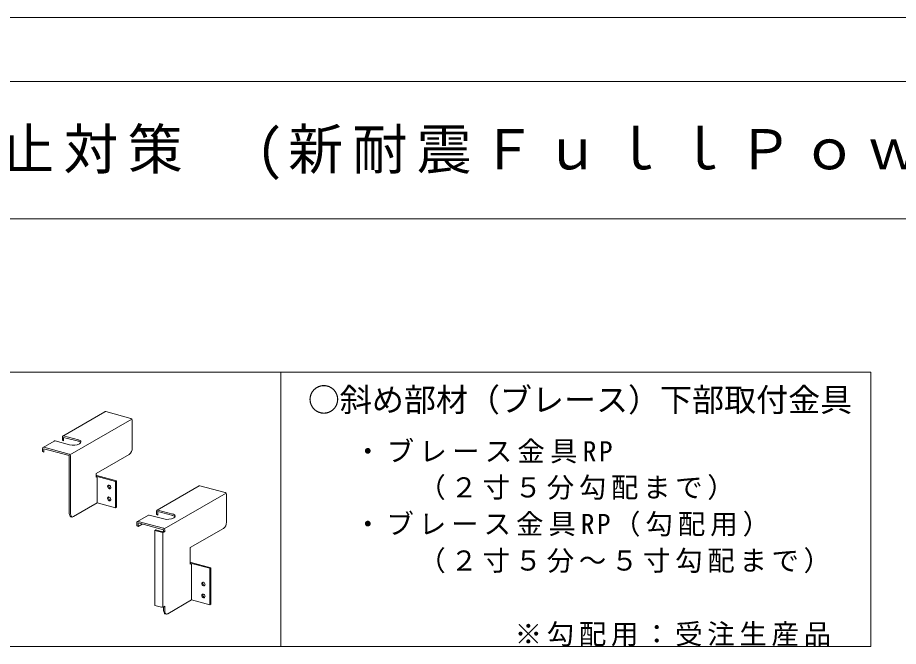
# Model space of a CAD drawing. Units: millimetres on the paper, enlarged 15 times, with parts at other scales. Extents: x -2895 to 2955, y -2104 to 2057.
# Drawn here: x -1414 to 30, y 1026 to 2057 of the extents above; entities that cross this region are included whole.
import ezdxf
from ezdxf.enums import TextEntityAlignment as Align

# ---------------------------------------------------------------- set-up
doc = ezdxf.new("R2010")
doc.units = ezdxf.units.MM
doc.header["$LTSCALE"] = 15
for name, color, linetype, lineweight in [('1-6_文字', 7, 'Continuous', 18), ('1-E', 3, 'Continuous', 18), ('2-4_金具', 3, 'Continuous', 18), ('F-1_中線', 7, 'Continuous', 18), ('F-6_文字', 7, 'Continuous', 18)]:
    doc.layers.add(name, color=color, linetype=linetype, lineweight=lineweight)
doc.styles.add('ＭＳ ゴシック', font='')
doc.styles.get('ＭＳ ゴシック').set_extended_font_data('MS Gothic')

msp = doc.modelspace()

# ---------------------------------------------------------------- linework, layer by layer
at = {"layer": '1-E'}
for p, q in [((-2850.14, 1475.61), (-15.14, 1475.61)), ((-15.14, 1475.61), (-15.14, 1025.61))]:
    msp.add_line(p, q, dxfattribs=at)
at = {"layer": '1-E', "color": 4, "lineweight": 9}
msp.add_line((-982.64, 1475.61), (-982.64, 1025.61), dxfattribs=at)
at = {"layer": '1-E'}
msp.add_lwpolyline([(-2850.14, 1475.61), (-2850.14, 1025.61), (-15.14, 1025.61)], dxfattribs=at)
at = {"layer": '2-4_金具'}
for p, q in [((-1340.03, 1370.67), (-1271.13, 1410.45)), ((-1269.9, 1410.64), (-1228.43, 1399.53)), ((-1328.56, 1339.95), (-1227.08, 1398.54)), ((-1226.34, 1396.57), (-1226.34, 1350.71)), ((-1372.46, 1351.95), (-1354.22, 1362.48)), ((-1352.98, 1362.67), (-1328.99, 1356.24)), ((-1340.89, 1369.02), (-1340.89, 1363.92)), ((-1340.89, 1363.92), (-1338.8, 1362.71)), ((-1338.8, 1370.86), (-1314.5, 1364.35)), ((-1338.8, 1368.46), (-1338.8, 1362.71)), ((-1338.8, 1368.46), (-1314.5, 1361.95)), ((-1373.31, 1350.3), (-1373.31, 1345.2)), ((-1373.31, 1345.2), (-1371.22, 1343.99)), ((-1371.22, 1352.14), (-1329.76, 1341.03)), ((-1371.22, 1349.74), (-1371.22, 1343.99)), ((-1371.22, 1349.74), (-1329.76, 1338.63)), ((-1329.76, 1338.79), (-1329.76, 1243.53)), ((-1327.67, 1338.07), (-1327.67, 1242.97)), ((-1285.71, 1309.19), (-1231.41, 1340.54)), ((-1285.71, 1303.19), (-1285.71, 1309.19)), ((-1284.16, 1305.85), (-1285.71, 1304.96)), ((-1283.69, 1304.36), (-1285.71, 1303.19)), ((-1252.08, 1297.26), (-1284.16, 1305.85)), ((-1283.69, 1260.86), (-1283.69, 1304.36)), ((-1253.7, 1296.32), (-1283.69, 1304.36)), ((-1253.7, 1296.32), (-1252.08, 1297.26)), ((-1253.7, 1296.32), (-1253.7, 1252.82)), ((-1252.08, 1253.76), (-1252.08, 1297.26)), ((-1185.48, 1249.02), (-1116.58, 1288.8)), ((-1115.34, 1288.99), (-1073.88, 1277.88)), ((-1174, 1218.3), (-1072.52, 1276.89)), ((-1071.79, 1274.92), (-1071.79, 1229.05)), ((-1322.6, 1238.39), (-1283.69, 1260.86)), ((-1283.69, 1260.86), (-1253.7, 1252.82)), ((-1253.7, 1252.82), (-1252.08, 1253.76)), ((-1186.33, 1247.37), (-1186.33, 1242.27)), ((-1186.33, 1242.27), (-1184.24, 1241.06)), ((-1184.24, 1249.21), (-1159.94, 1242.69)), ((-1184.24, 1246.81), (-1184.24, 1241.06)), ((-1184.24, 1246.81), (-1159.94, 1240.29)), ((-1327.25, 1238.31), (-1325.17, 1237.75)), ((-1218.75, 1228.65), (-1218.75, 1223.55)), ((-1217.9, 1230.3), (-1199.66, 1240.83)), ((-1216.67, 1230.49), (-1175.2, 1219.38)), ((-1216.67, 1228.09), (-1216.67, 1222.34)), ((-1216.67, 1228.09), (-1175.2, 1216.98)), ((-1198.43, 1241.02), (-1174.44, 1234.59)), ((-1218.75, 1223.55), (-1216.67, 1222.34)), ((-1216.67, 1222.34), (-1209.87, 1226.27)), ((-1189.4, 1215.64), (-1187.78, 1216.57)), ((-1178.44, 1212.7), (-1189.4, 1215.64)), ((-1189.4, 1215.64), (-1189.4, 1092.94)), ((-1176.82, 1213.64), (-1187.78, 1216.57)), ((-1175.2, 1214.58), (-1176.82, 1213.64)), ((-1175.2, 1217.14), (-1175.2, 1214.58)), ((-1175.2, 1214.58), (-1173.11, 1214.02)), ((-1174.74, 1213.08), (-1173.11, 1214.02)), ((-1173.11, 1216.42), (-1173.11, 1214.02)), ((-1131.15, 1187.54), (-1076.86, 1218.89)), ((-1176.36, 1212.14), (-1176.36, 1089.9)), ((-1131.15, 1160.54), (-1131.15, 1187.54)), ((-1131.15, 1162.31), (-1129.6, 1163.2)), ((-1097.53, 1154.6), (-1129.6, 1163.2)), ((-1129.14, 1101.71), (-1129.14, 1161.71)), ((-1099.15, 1153.67), (-1097.53, 1154.6)), ((-1099.15, 1153.67), (-1099.15, 1093.67)), ((-1097.53, 1094.6), (-1097.53, 1154.6)), ((-1168.05, 1079.24), (-1129.14, 1101.71)), ((-1129.14, 1101.71), (-1099.15, 1093.67)), ((-1178.44, 1090), (-1189.4, 1092.94)), ((-1175.2, 1090.19), (-1175.2, 1084.38)), ((-1174.74, 1090.38), (-1173.11, 1091.32)), ((-1173.11, 1091.32), (-1173.11, 1083.82)), ((-1099.15, 1093.67), (-1097.53, 1094.6)), ((-1172.7, 1079.16), (-1170.61, 1078.6))]:
    msp.add_line(p, q, dxfattribs=at)
msp.add_lwpolyline([(-1099.15, 1153.67), (-1129.14, 1161.71), (-1131.15, 1160.54)], dxfattribs=at)
for centre, radius, start, end in [((-1270.27, 1408.96), 1.72, 77.36817, 120), ((-1229.62, 1396.47), 3.28, 1.67985, 68.69481), ((-1353.36, 1360.99), 1.72, 77.36817, 120), ((-1339.17, 1369.18), 1.72, 77.36817, 185.47947), ((-1323.22, 1380.12), 24.56, 256.42268, 295.18792), ((-1318.98, 1348.25), 16.71, 63.94986, 75.54727), ((-1318.98, 1345.85), 16.71, 63.94986, 75.54727), ((-1314.35, 1361.48), 3.93, 293.78585, 0.28769), ((-1312.62, 1361.29), 2.2, 5.47941, 63.53409), ((-1312.62, 1358.89), 2.2, 30.2702, 63.53409), ((-1313.83, 1361.14), 3.42, 5.96864, 7.72709), ((-1371.6, 1350.46), 1.72, 77.36817, 185.47947), ((-1239.33, 1350.84), 12.99, 307.58519, 0.57799), ((-1330.95, 1337.97), 3.28, 1.67985, 68.69481), ((-1263.77, 1287.74), 2.97, 160.47531, 178.563), ((-1262.81, 1287.82), 3.93, 180.04953, 250.32513), ((-1264.34, 1288.08), 2.33, 134.78427, 163.64669), ((-1264.68, 1288.1), 2.09, 74.95671, 128.62773), ((-1262.15, 1288.68), 2.97, 160.47531, 178.563), ((-1261.19, 1288.75), 3.93, 180.04953, 250.32513), ((-1262.72, 1289.01), 2.33, 149.76345, 163.64669), ((-1265.46, 1286.41), 3.93, 0.04953, 70.32513), ((-1264.14, 1286.35), 2.61, 315.01864, 1.50001), ((-1115.72, 1287.31), 1.72, 77.36817, 120), ((-1263.61, 1286.15), 2.1, 255.66483, 308.9695), ((-1261.99, 1287.09), 2.1, 255.66483, 272.31226), ((-1075.07, 1274.82), 3.28, 1.67985, 68.69481), ((-1263.77, 1268.24), 2.97, 160.47531, 178.563), ((-1262.81, 1268.32), 3.93, 180.04953, 250.32513), ((-1264.34, 1268.58), 2.33, 134.78427, 163.64669), ((-1264.68, 1268.6), 2.09, 74.95671, 128.62773), ((-1262.15, 1269.18), 2.97, 160.47531, 178.563), ((-1261.19, 1269.25), 3.93, 180.04953, 250.32513), ((-1262.72, 1269.51), 2.33, 149.76345, 163.64669), ((-1265.46, 1266.91), 3.93, 0.04953, 70.32513), ((-1263.61, 1266.65), 2.1, 255.66483, 308.9695), ((-1261.99, 1267.59), 2.1, 255.66483, 272.31226), ((-1264.14, 1266.85), 2.61, 315.01864, 1.50001), ((-1320.06, 1244.29), 9.73, 184.49823, 212.39202), ((-1317.97, 1243.73), 9.73, 184.49823, 212.39202), ((-1184.62, 1247.53), 1.72, 77.36817, 185.47947), ((-1164.42, 1226.6), 16.71, 63.94986, 75.54727), ((-1326.81, 1239.95), 1.7, 210.73214, 255), ((-1324.73, 1239.39), 1.7, 210.73214, 265.88029), ((-1325.48, 1243.69), 6.02, 275.98482, 298.50609), ((-1217.04, 1228.81), 1.72, 77.36817, 185.47947), ((-1198.81, 1239.34), 1.72, 77.36817, 120), ((-1168.67, 1258.46), 24.56, 256.42268, 295.18792), ((-1164.42, 1224.2), 16.71, 63.94986, 75.54727), ((-1159.8, 1239.83), 3.93, 293.78585, 0.28769), ((-1158.06, 1239.64), 2.2, 5.47941, 63.53409), ((-1158.06, 1237.24), 2.2, 30.2702, 63.53409), ((-1159.28, 1239.49), 3.42, 5.96864, 7.72709), ((-1158.06, 1237.24), 2.2, 5.47941, 8.91227), ((-1159.28, 1237.09), 3.42, 5.96864, 7.72709), ((-1084.78, 1229.19), 12.99, 307.58519, 0.57799), ((-1176.39, 1216.32), 3.28, 1.67985, 68.69481), ((-1177.12, 1218.16), 5.61, 256.41858, 295.19203), ((-1109.22, 1128.59), 2.97, 160.47531, 178.563), ((-1108.26, 1128.67), 3.93, 180.04953, 250.32513), ((-1109.78, 1128.93), 2.33, 134.78427, 163.64669), ((-1110.12, 1128.95), 2.09, 74.95671, 128.62773), ((-1107.59, 1129.52), 2.97, 160.47531, 178.563), ((-1106.63, 1129.6), 3.93, 180.04953, 250.32513), ((-1108.16, 1129.86), 2.33, 149.76345, 163.64669), ((-1110.9, 1127.26), 3.93, 0.04953, 70.32513), ((-1109.58, 1127.2), 2.61, 315.01864, 1.50001), ((-1109.06, 1127), 2.1, 255.66483, 308.9695), ((-1107.44, 1127.94), 2.1, 255.66483, 272.31226), ((-1109.22, 1109.09), 2.97, 160.47531, 178.563), ((-1108.26, 1109.17), 3.93, 180.04953, 250.32513), ((-1109.78, 1109.43), 2.33, 134.78427, 163.64669), ((-1110.12, 1109.45), 2.09, 74.95671, 128.62773), ((-1107.59, 1110.02), 2.97, 160.47531, 178.563), ((-1106.63, 1110.1), 3.93, 180.04953, 250.32513), ((-1108.16, 1110.36), 2.33, 149.76345, 163.64669), ((-1110.9, 1107.76), 3.93, 0.04953, 70.32513), ((-1109.06, 1107.5), 2.1, 255.66483, 308.9695), ((-1107.44, 1108.44), 2.1, 255.66483, 272.31226), ((-1109.58, 1107.7), 2.61, 315.01864, 1.50001), ((-1177.12, 1095.46), 5.61, 256.41858, 295.19203), ((-1165.5, 1085.14), 9.73, 184.49823, 212.39202), ((-1163.42, 1084.58), 9.73, 184.49823, 212.39202), ((-1172.26, 1080.79), 1.7, 210.73214, 255), ((-1170.17, 1080.24), 1.7, 210.73214, 265.88029), ((-1170.92, 1084.53), 6.02, 275.98482, 298.50609)]:
    msp.add_arc(centre, radius, start, end, dxfattribs=at)
at = {"layer": 'F-1_中線', "color": 3}
msp.add_line((-2895.14, 2056.93), (2954.86, 2056.93), dxfattribs=at)
at = {"layer": 'F-6_文字', "color": 3}
for p, q in [((-2850.14, 1951.93), (2789.86, 1951.93)), ((-2850.14, 1726.93), (2789.86, 1726.93))]:
    msp.add_line(p, q, dxfattribs=at)

# ---------------------------------------------------------------- texts
at = {"layer": '1-6_文字', "style": 'ＭＳ ゴシック'}
msp.add_text('○斜め部材（ブレース）下部取付金具', height=38.49, dxfattribs=at).set_placement((-938.42, 1399.23), align=Align.BOTTOM_LEFT)
at = {"layer": '1-6_文字', "color": 3, "char_height": 32.99, "attachment_point": 7, "style": 'ＭＳ ゴシック'}
for s, insert in [('\\T1.19;・ブレース金具RP', (-862.64, 1325.61)), ('\\T1.17;\u3000\u3000（２寸５分勾配まで）', (-862.64, 1265.61)), ('\\T1.18;・ブレース金具RP（勾配用）', (-862.64, 1205.61)), ('\\T1.17;\u3000\u3000（２寸５分～５寸勾配まで）', (-862.64, 1145.61)), ('\\T1.17;\u3000\u3000\u3000\u3000\u3000※勾配用：受注生産品', (-862.64, 1025.61))]:
    msp.add_mtext(s, dxfattribs=dict(at, insert=insert))
at = {"layer": 'F-6_文字', "color": 2, "insert": (-2286.73, 1790.5), "char_height": 65.98, "attachment_point": 7, "style": 'ＭＳ ゴシック'}
msp.add_mtext('\\T1.17;吊り天井の脱落防止対策\u3000(新耐震ＦｕｌｌＰｏｗｅｒ天井_ＪＩＳ２５形仕様）（勾配仕様）', dxfattribs=at)

doc.saveas('drawing.dxf')
